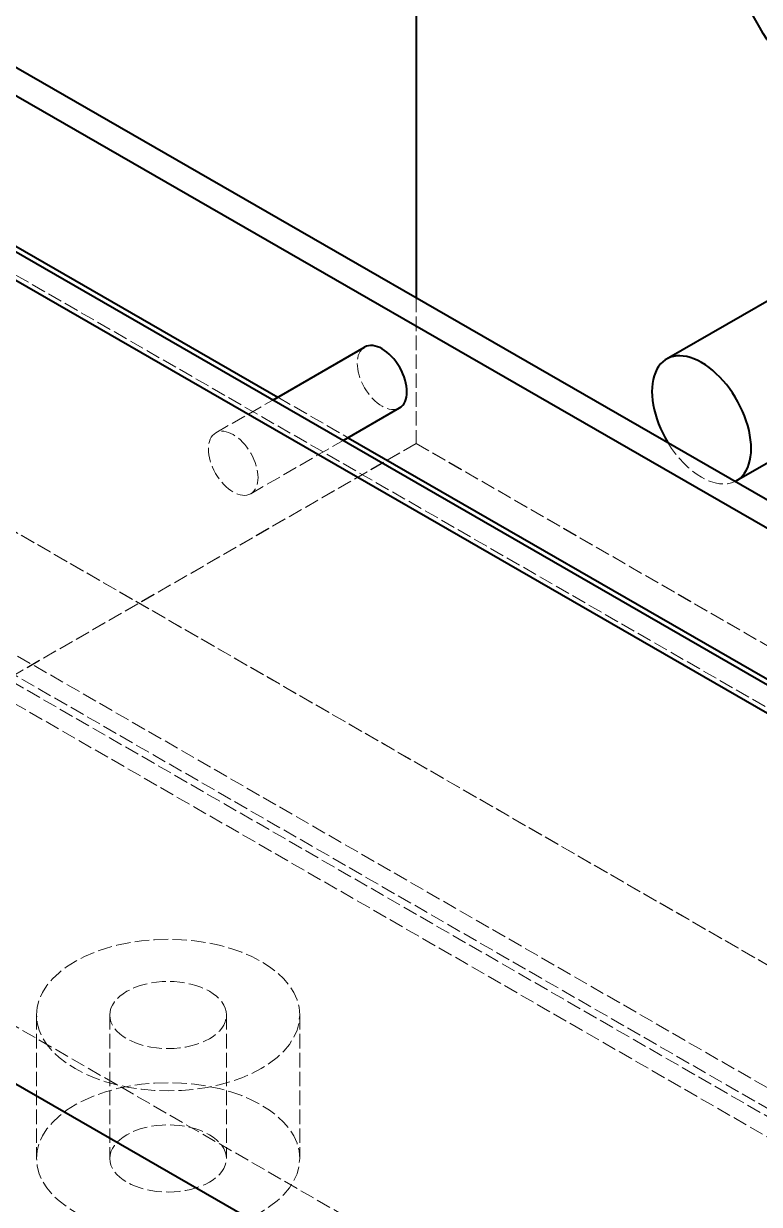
# Model space of a CAD drawing. Header units: millimetres. Extents: x 0 to 2378, y 0 to 1682.
# Drawn here: x 2143.32 to 2160.1, y 1420.99 to 1447.91 of the extents above; entities that cross this region are included whole.
import ezdxf

# ---------------------------------------------------------------- set-up
doc = ezdxf.new("R2010")
doc.units = ezdxf.units.MM
doc.header["$LTSCALE"] = 2
doc.linetypes.add('DASHED', pattern=[0.2067, 0.1654, -0.0413])
doc.layers.add('가려진 것(ISO)', color=2, linetype='DASHED', lineweight=18, true_color=0xffff00)
doc.layers.add('가시적인 것(ISO)', color=3, linetype='Continuous', lineweight=40, true_color=0x00ff00)

msp = doc.modelspace()

# ---------------------------------------------------------------- linework, layer by layer
at = {"layer": '가려진 것(ISO)'}
for p, q in [((2191.5899, 1414.2787), (2119.1821, 1455.9755)), ((2185.3673, 1412.0009), (2114.091, 1453.0463)), ((2186.4987, 1411.3469), (2114.091, 1453.0437)), ((2111.8282, 1451.5456), (2194.7011, 1403.8223)), ((2198.9438, 1400.7251), (2111.2625, 1451.2174)), ((2186.4987, 1408.0767), (2114.091, 1449.7736)), ((2185.933, 1407.751), (2113.5253, 1449.4478)), ((2104.4743, 1447.3108), (2191.0242, 1397.4701)), ((2152.2747, 1441.658), (2152.2747, 1438.3355)), ((2147.7036, 1438.577), (2149.0049, 1439.3264)), ((2149.1172, 1439.3911), (2150.7203, 1438.4679)), ((2152.2747, 1438.333), (2109.8483, 1413.9012)), ((2152.2747, 1438.3355), (2110.9797, 1414.5553)), ((2148.502, 1437.1905), (2150.608, 1438.4032)), ((2152.2747, 1438.3355), (2152.2747, 1438.333)), ((2152.2747, 1438.3355), (2271.9172, 1369.438)), ((2152.2747, 1438.333), (2178.7205, 1423.1039)), ((2143.6179, 1425.3027), (2143.6179, 1422.0325)), ((2145.2885, 1425.3027), (2145.2885, 1422.0325)), ((2147.9473, 1425.3027), (2147.9473, 1422.0325)), ((2149.6179, 1425.3027), (2149.6179, 1422.0325))]:
    msp.add_line(p, q, dxfattribs=at)
for centre, major_axis, start_param, end_param in [((2151.4969, 1439.8383), (0.3992, -0.6933), 3.1415927, 6.2831853), ((2158.7801, 1438.8721), (0.7985, -1.3865), 4.7532819, 6.2461598)]:
    msp.add_ellipse(centre, major_axis=major_axis, ratio=0.5780931, start_param=start_param, end_param=end_param, dxfattribs=at)
for centre, major_axis, ratio in [((2148.1028, 1437.8837), (0.3992, -0.6933), 0.5780931), ((2146.6179, 1425.3027), (-3, 0), 0.5758617), ((2146.6179, 1425.3027), (-1.3294, 0), 0.5758617), ((2146.6179, 1422.0325), (-3, 0), 0.5758617), ((2146.6179, 1422.0325), (-1.3294, 0), 0.5758617)]:
    msp.add_ellipse(centre, major_axis=major_axis, ratio=ratio, dxfattribs=at)
at = {"layer": '가시적인 것(ISO)'}
for p, q in [((2152.2747, 1468.8397), (2152.2747, 1441.658)), ((2117.4851, 1457.4774), (2164.0127, 1430.684)), ((2164.0127, 1430.0324), (2116.9194, 1457.1517)), ((2125.9703, 1456.8057), (2164.0127, 1434.8986)), ((2164.0127, 1434.2471), (2125.4047, 1456.48)), ((2103.3429, 1446.6568), (2191.0242, 1396.1645)), ((2136.5782, 1446.6118), (2149.1172, 1439.3911)), ((2162.6374, 1442.9397), (2157.9816, 1440.2586)), ((2149.0049, 1439.3264), (2151.0977, 1440.5315)), ((2164.0127, 1440.039), (2159.5786, 1437.4856)), ((2150.608, 1438.4032), (2151.8961, 1439.145)), ((2150.7203, 1438.4679), (2163.2594, 1431.2472))]:
    msp.add_line(p, q, dxfattribs=at)
msp.add_ellipse((2161.6085, 1448.6827), major_axis=(1.4971, -2.5998), ratio=0.5780931, dxfattribs=at)
for centre, major_axis, start_param, end_param in [((2151.4969, 1439.8383), (-0.3992, 0.6933), 3.1415927, 6.2831853), ((2158.7801, 1438.8721), (0.7985, -1.3865), 6.2461598, 11.0364672)]:
    msp.add_ellipse(centre, major_axis=major_axis, ratio=0.5780931, start_param=start_param, end_param=end_param, dxfattribs=at)

doc.saveas('drawing.dxf')
